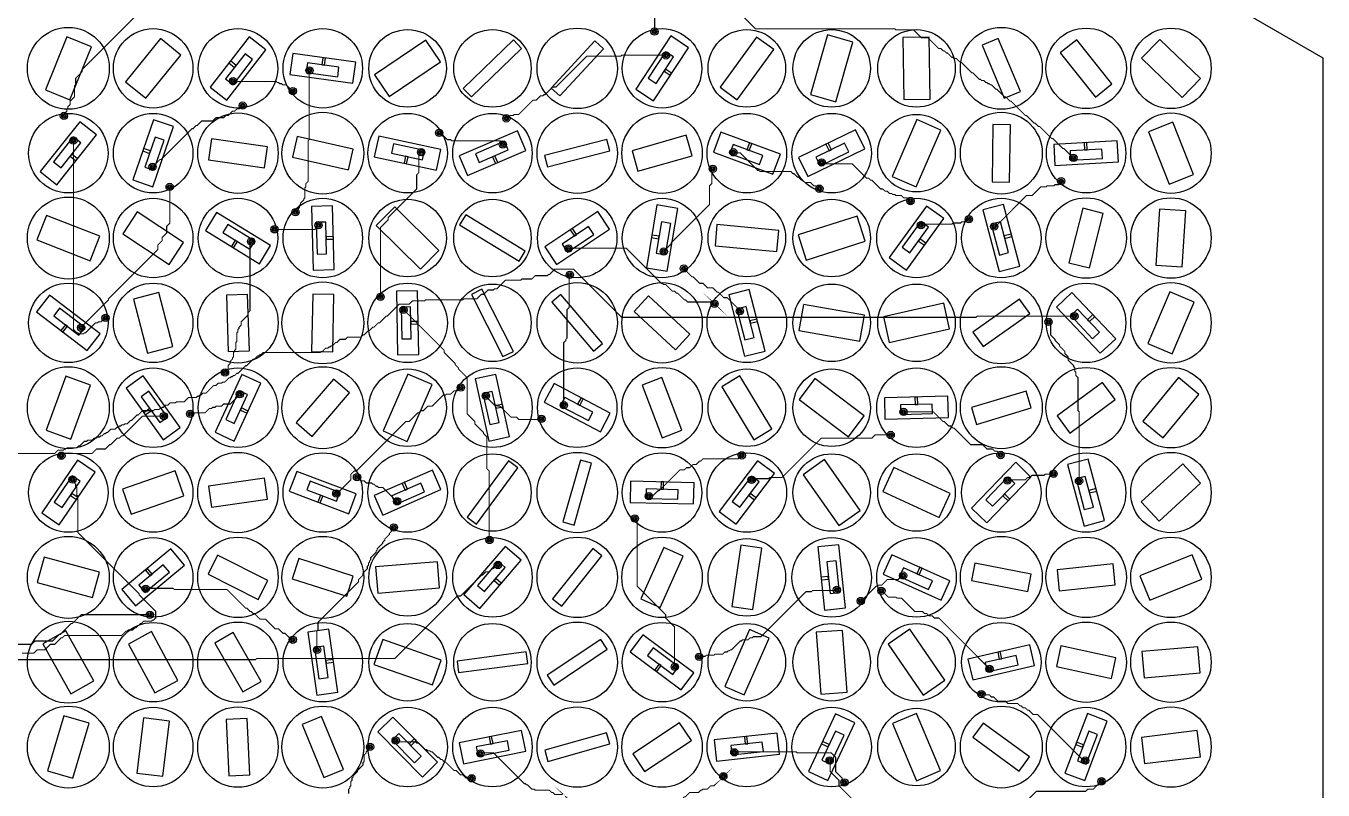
# Model space of a CAD drawing. Header units: millimetres. Extents: x -183 to 183, y -212 to 212.
# Drawn here: x 5.8 to 183.2, y 5.7 to 110.2 of the extents above; entities that cross this region are included whole.
import ezdxf

# ---------------------------------------------------------------- set-up
doc = ezdxf.new("R2010")
doc.units = ezdxf.units.MM
for name, color, linetype in [('ANTIPAD', 8, 'Continuous'), ('BOT_PAD', 40, 'Continuous'), ('BOT_TRACE', 30, 'Continuous'), ('DIODE_SHEET', 6, 'Continuous'), ('OUTLINE', 7, 'Continuous'), ('TOP_DISC', 1, 'Continuous'), ('TOP_ISLAND', 3, 'Continuous'), ('TOP_SLOT', 2, 'Continuous'), ('VIA_DRILL', 5, 'Continuous'), ('VIA_PAD', 4, 'Continuous')]:
    doc.layers.add(name, color=color, linetype=linetype)

msp = doc.modelspace()

# ---------------------------------------------------------------- linework, layer by layer
at = {"layer": 'ANTIPAD'}
for centre in [(91.774, 109.43), (93.34, 106.177), (34.13, 102.668), (44.564, 104.118), (42.309, 101.299), (35.449, 99.308), (11, 97.898), (71.51, 97.565), (62.318, 95.576), (12.287, 94.526), (71.028, 93.987), (59.852, 92.94), (102.547, 92.922), (149.053, 92.169), (23.124, 90.944), (99.734, 90.659), (114.63, 91.546), (147.383, 88.969), (25.456, 88.189), (114.319, 87.949), (42.676, 84.733), (126.782, 86.268), (45.823, 82.965), (128.212, 82.953), (134.764, 83.785), (39.793, 82.395), (138.234, 82.786), (36.594, 80.72), (80.01, 79.774), (93.033, 79.357), (80.182, 76.168), (95.79, 77.027), (54.299, 73.158), (57.435, 71.369), (99.98, 72.211), (103.443, 71.192), (149.191, 70.528), (13.336, 68.939), (16.689, 70.277), (145.668, 69.739), (33.025, 62.817), (35.064, 59.838), (65.278, 60.771), (68.702, 59.626), (79.378, 58.36), (24.668, 56.862), (28.265, 57.165), (76.297, 56.477), (125.835, 57.423), (124.068, 54.275), (10.643, 51.444), (103.704, 51.486), (139.103, 51.533), (12.164, 48.17), (51.083, 48.503), (105.054, 48.138), (140.053, 48.05), (146.353, 48.965), (149.827, 47.982), (48.252, 46.263), (91.007, 45.914), (56.581, 45.202), (89.081, 42.861), (56.126, 41.621), (69.203, 39.918), (70.355, 36.497), (125.759, 35.047), (22.17, 33.254), (116.713, 33.085), (119.99, 31.57), (122.801, 32.978), (22.73, 29.688), (42.292, 26.279), (45.623, 24.887), (94.545, 22.563), (97.879, 23.946), (137.584, 22.284), (136.477, 18.848), (56.371, 12.491), (52.866, 11.623), (67.959, 10.73), (102.687, 10.881), (115.724, 9.763), (150.665, 9.748), (66.756, 7.327), (101.182, 7.6), (117.744, 6.772), (152.909, 6.92)]:
    msp.add_circle(centre, 0.5, dxfattribs=at)
at = {"layer": 'BOT_PAD'}
for centre in [(91.774, 109.43), (93.34, 106.177), (34.13, 102.668), (44.564, 104.118), (42.309, 101.299), (35.449, 99.308), (11, 97.898), (71.51, 97.565), (62.318, 95.576), (12.287, 94.526), (71.028, 93.987), (59.852, 92.94), (102.547, 92.922), (149.053, 92.169), (23.124, 90.944), (99.734, 90.659), (114.63, 91.546), (147.383, 88.969), (25.456, 88.189), (114.319, 87.949), (126.782, 86.268), (42.676, 84.733), (134.764, 83.785), (39.793, 82.395), (45.823, 82.965), (128.212, 82.953), (138.234, 82.786), (36.594, 80.72), (80.01, 79.774), (93.033, 79.357), (80.182, 76.168), (95.79, 77.027), (54.299, 73.158), (57.435, 71.369), (99.98, 72.211), (103.443, 71.192), (13.336, 68.939), (16.689, 70.277), (145.668, 69.739), (149.191, 70.528), (33.025, 62.817), (65.278, 60.771), (35.064, 59.838), (68.702, 59.626), (79.378, 58.36), (24.668, 56.862), (28.265, 57.165), (76.297, 56.477), (125.835, 57.423), (124.068, 54.275), (10.643, 51.444), (103.704, 51.486), (139.103, 51.533), (12.164, 48.17), (51.083, 48.503), (105.054, 48.138), (140.053, 48.05), (146.353, 48.965), (149.827, 47.982), (48.252, 46.263), (91.007, 45.914), (56.581, 45.202), (89.081, 42.861), (56.126, 41.621), (69.203, 39.918), (70.355, 36.497), (125.759, 35.047), (22.17, 33.254), (116.713, 33.085), (122.801, 32.978), (119.99, 31.57), (22.73, 29.688), (42.292, 26.279), (45.623, 24.887), (97.879, 23.946), (94.545, 22.563), (137.584, 22.284), (136.477, 18.848), (56.371, 12.491), (52.866, 11.623), (67.959, 10.73), (102.687, 10.881), (115.724, 9.763), (150.665, 9.748), (66.756, 7.327), (101.182, 7.6), (152.909, 6.92), (117.744, 6.772)]:
    msp.add_circle(centre, 0.3, dxfattribs=at)
at = {"layer": 'BOT_TRACE', "const_width": 0.15}
for points in [[(91.774, 109.43), (91.795, 109.503), (91.795, 118.953), (91.645, 119.103), (91.645, 121.353), (90.895, 122.103), (90.895, 123.003), (91.645, 123.753), (91.645, 126.153), (91.583, 126.197)], [(98.245, 117.153), (105.595, 109.803), (124.645, 109.803), (124.795, 109.653), (127.195, 109.653), (128.245, 108.603), (129.145, 108.603), (130.645, 107.103), (130.945, 107.103), (131.245, 106.803), (131.395, 106.803), (131.695, 106.503), (131.845, 106.503), (132.445, 105.903), (132.595, 105.903), (132.745, 105.753), (133.045, 105.753), (133.495, 105.303), (133.645, 105.303), (135.145, 103.803), (135.295, 103.803), (136.195, 102.903), (136.345, 102.903), (136.495, 102.753), (136.795, 102.753), (137.095, 102.453), (137.245, 102.453), (137.395, 102.303), (137.545, 102.303), (137.695, 102.153), (137.845, 102.153), (138.445, 101.553), (138.595, 101.553), (139.645, 100.503), (139.795, 100.503), (140.395, 99.903), (140.545, 99.903), (142.495, 97.953), (142.645, 97.953), (143.695, 96.903), (143.845, 96.903), (144.295, 96.453), (144.445, 96.453), (146.095, 94.803), (146.245, 94.803), (147.595, 93.453), (147.745, 93.453), (149.095, 92.103), (149.053, 92.169)], [(11, 97.898), (10.945, 97.953), (11.245, 98.253), (11.245, 98.403), (11.395, 98.553), (11.395, 98.853), (11.545, 99.003), (11.545, 99.153), (11.845, 99.453), (11.845, 99.903), (12.445, 100.503), (12.445, 102.003), (12.595, 102.153), (12.595, 103.053), (13.495, 103.953), (13.495, 104.253), (25.045, 115.803), (25.05, 115.838)], [(71.51, 97.565), (71.545, 97.503), (71.995, 97.953), (72.445, 97.953), (72.595, 98.103), (73.195, 98.103), (75.145, 100.053), (75.595, 100.053), (76.195, 100.653), (76.495, 100.653), (76.645, 100.803), (76.795, 100.803), (77.845, 101.853), (78.295, 101.853), (82.495, 106.053), (87.145, 106.053), (87.295, 106.203), (93.295, 106.203), (93.34, 106.177)], [(42.676, 84.733), (42.745, 84.753), (43.045, 85.053), (43.045, 85.203), (43.195, 85.353), (43.195, 85.653), (43.345, 85.803), (43.345, 85.953), (43.795, 86.403), (43.795, 86.553), (43.945, 86.703), (43.945, 88.053), (44.095, 88.203), (44.095, 88.653), (44.395, 88.953), (44.395, 94.503), (44.545, 94.653), (44.545, 104.103), (44.564, 104.118)], [(42.309, 101.299), (42.295, 101.253), (41.395, 102.153), (40.945, 102.153), (40.795, 102.303), (40.495, 102.303), (40.345, 102.453), (40.195, 102.453), (40.045, 102.603), (34.195, 102.603), (34.13, 102.668)], [(35.449, 99.308), (35.395, 99.303), (34.945, 98.853), (34.645, 98.853), (34.345, 98.553), (34.045, 98.553), (33.445, 97.953), (33.145, 97.953), (32.845, 97.653), (31.795, 97.653), (31.345, 97.203), (29.845, 97.203), (29.245, 96.603), (29.095, 96.603), (28.645, 96.153), (28.495, 96.153), (24.295, 91.953), (24.145, 91.953), (23.095, 90.903), (23.124, 90.944)], [(16.689, 70.277), (16.645, 70.203), (16.345, 69.903), (16.195, 69.903), (16.045, 69.753), (15.745, 69.753), (15.595, 69.603), (15.295, 69.603), (13.945, 68.253), (13.795, 68.253), (13.645, 68.103), (13.045, 68.103), (12.895, 68.253), (12.745, 68.253), (12.295, 68.703), (12.295, 94.503), (12.287, 94.526)], [(62.318, 95.576), (62.245, 95.553), (62.545, 95.253), (62.695, 95.253), (62.845, 95.103), (62.995, 95.103), (63.445, 94.653), (63.895, 94.653), (64.045, 94.503), (70.645, 94.503), (71.095, 94.053), (71.028, 93.987)], [(54.299, 73.158), (54.295, 73.203), (54.295, 82.653), (55.345, 83.703), (55.345, 84.003), (59.245, 87.903), (59.245, 89.853), (59.545, 90.153), (59.545, 92.703), (59.845, 93.003), (59.852, 92.94)], [(114.319, 87.949), (114.295, 87.903), (113.845, 88.353), (113.545, 88.353), (113.095, 88.803), (112.345, 88.803), (112.045, 89.103), (111.895, 89.103), (111.445, 89.553), (111.295, 89.553), (110.845, 90.003), (110.695, 90.003), (110.395, 90.303), (106.195, 90.303), (106.045, 90.453), (105.895, 90.453), (103.495, 92.853), (102.595, 92.853), (102.547, 92.922)], [(99.734, 90.659), (99.745, 90.603), (99.595, 90.453), (99.595, 88.653), (99.295, 88.353), (99.295, 85.803), (94.045, 80.553), (94.045, 80.403), (92.995, 79.353), (93.033, 79.357)], [(126.782, 86.268), (126.745, 86.253), (126.295, 86.703), (125.845, 86.703), (125.545, 87.003), (124.795, 87.003), (124.645, 87.153), (124.345, 87.153), (124.195, 87.303), (123.895, 87.303), (123.595, 87.603), (123.295, 87.603), (122.995, 87.903), (122.695, 87.903), (121.495, 89.103), (121.345, 89.103), (121.045, 89.403), (120.745, 89.403), (118.795, 91.353), (114.745, 91.353), (114.595, 91.503), (114.63, 91.546)], [(147.383, 88.969), (147.445, 88.953), (146.995, 88.503), (146.545, 88.503), (146.395, 88.353), (145.495, 88.353), (145.345, 88.203), (144.595, 88.203), (143.395, 87.003), (142.645, 87.003), (138.595, 82.953), (138.445, 82.953), (138.295, 82.803), (138.234, 82.786)], [(25.456, 88.189), (25.495, 88.203), (25.495, 83.253), (25.045, 82.803), (25.045, 81.903), (24.445, 81.303), (24.445, 80.853), (23.845, 80.253), (23.845, 79.653), (17.095, 72.903), (17.095, 72.753), (13.345, 69.003), (13.336, 68.939)], [(134.764, 83.785), (134.695, 83.853), (134.395, 83.553), (134.245, 83.553), (134.095, 83.403), (133.795, 83.403), (133.645, 83.253), (132.595, 83.253), (132.445, 83.103), (128.395, 83.103), (128.245, 82.953), (128.212, 82.953)], [(39.793, 82.395), (39.745, 82.353), (45.295, 82.353), (45.895, 82.953), (45.823, 82.965)], [(33.025, 62.817), (32.995, 62.853), (33.445, 63.303), (33.445, 63.753), (33.745, 64.053), (33.745, 64.353), (34.045, 64.653), (34.045, 64.803), (34.195, 64.953), (34.195, 65.553), (34.345, 65.703), (34.345, 65.853), (34.495, 66.003), (34.495, 66.903), (34.645, 67.053), (34.645, 68.253), (34.795, 68.403), (34.795, 68.703), (34.945, 68.853), (34.945, 69.003), (35.245, 69.303), (35.245, 69.753), (36.145, 70.653), (36.145, 70.953), (36.445, 71.253), (36.445, 80.553), (36.595, 80.703), (36.594, 80.72)], [(99.98, 72.211), (100.045, 72.153), (99.745, 72.453), (96.295, 72.453), (95.995, 72.753), (95.845, 72.753), (94.945, 73.653), (94.795, 73.653), (94.495, 73.953), (94.195, 73.953), (93.295, 74.853), (92.995, 74.853), (92.845, 75.003), (92.695, 75.003), (87.895, 79.803), (79.945, 79.803), (80.01, 79.774)], [(149.191, 70.528), (149.245, 70.503), (135.895, 70.503), (135.745, 70.353), (87.295, 70.353), (80.695, 76.953), (78.145, 76.953), (77.395, 76.203), (77.245, 76.203), (77.095, 76.053), (75.445, 76.053), (74.995, 75.603), (73.645, 75.603), (73.495, 75.453), (71.395, 75.453), (70.195, 74.253), (69.895, 74.253), (69.745, 74.103), (68.995, 74.103), (68.395, 73.503), (68.095, 73.503), (67.495, 72.903), (65.695, 72.903), (65.545, 72.753), (60.445, 72.753), (60.295, 72.603), (58.645, 72.603), (58.195, 72.153), (56.845, 72.153), (55.195, 70.503), (55.045, 70.503), (54.145, 69.603), (53.995, 69.603), (53.395, 69.003), (53.245, 69.003), (52.795, 68.553), (52.645, 68.553), (52.045, 67.953), (51.895, 67.953), (51.595, 67.653), (49.795, 67.653), (49.495, 67.353), (48.745, 67.353), (48.295, 66.903), (48.145, 66.903), (47.695, 66.453), (47.545, 66.453), (47.395, 66.303), (47.245, 66.303), (47.095, 66.153), (46.795, 66.153), (46.345, 65.703), (46.195, 65.703), (46.045, 65.553), (38.245, 65.553), (37.945, 65.253), (37.795, 65.253), (37.645, 65.103), (37.495, 65.103), (37.045, 64.653), (36.895, 64.653), (35.995, 63.753), (35.845, 63.753), (34.795, 62.703), (34.645, 62.703), (34.345, 62.403), (34.195, 62.403), (34.045, 62.253), (33.895, 62.253), (33.745, 62.103), (33.595, 62.103), (32.995, 61.503), (32.695, 61.503), (32.545, 61.353), (32.095, 61.353), (31.795, 61.053), (31.495, 61.053), (30.445, 60.003), (29.995, 60.003), (29.695, 59.703), (29.545, 59.703), (29.395, 59.553), (29.245, 59.553), (29.095, 59.403), (28.045, 59.403), (27.445, 58.803), (26.395, 58.803), (26.245, 58.653), (25.495, 58.653), (25.195, 58.353), (24.895, 58.353), (24.595, 58.053), (24.445, 58.053), (24.295, 57.903), (24.145, 57.903), (23.995, 57.753), (23.395, 57.753), (23.245, 57.603), (21.745, 57.603), (21.145, 57.003), (20.995, 57.003), (20.245, 56.253), (20.095, 56.253), (19.645, 55.803), (19.345, 55.803), (19.195, 55.653), (18.895, 55.653), (18.745, 55.503), (18.595, 55.503), (18.445, 55.353), (18.295, 55.353), (17.995, 55.053), (17.395, 55.053), (16.945, 54.603), (16.795, 54.603), (16.645, 54.453), (16.495, 54.453), (16.195, 54.153), (16.045, 54.153), (15.895, 54.003), (15.595, 54.003), (15.445, 53.853), (15.145, 53.853), (14.845, 53.553), (14.245, 53.553), (14.095, 53.403), (13.795, 53.403), (13.195, 52.803), (13.045, 52.803), (12.745, 52.503), (11.395, 52.503), (11.245, 52.353), (11.095, 52.353), (10.945, 52.203), (10.195, 52.203), (9.745, 51.753), (1.945, 51.753)], [(80.182, 76.168), (80.245, 76.203), (80.095, 76.053), (80.095, 71.703), (79.795, 71.403), (79.795, 67.503), (79.645, 67.353), (79.645, 67.203), (79.345, 66.903), (79.345, 58.353), (79.378, 58.36)], [(95.79, 77.027), (95.845, 76.953), (96.895, 75.903), (97.045, 75.903), (97.945, 75.003), (98.395, 75.003), (98.995, 74.403), (99.745, 74.403), (100.345, 73.803), (100.495, 73.803), (101.245, 73.053), (101.695, 73.053), (103.495, 71.253), (103.443, 71.192)], [(69.203, 39.918), (69.145, 39.903), (69.145, 49.353), (68.845, 49.653), (68.845, 54.003), (68.395, 54.453), (68.395, 54.603), (67.195, 55.803), (67.195, 56.103), (66.145, 57.153), (66.145, 62.103), (64.945, 63.303), (64.945, 63.453), (64.495, 63.903), (64.495, 64.053), (62.995, 65.553), (62.995, 65.853), (57.445, 71.403), (57.435, 71.369)], [(145.668, 69.739), (145.645, 69.753), (145.945, 69.453), (145.945, 67.953), (146.545, 67.353), (146.545, 67.203), (147.145, 66.603), (147.145, 66.453), (147.895, 65.703), (147.895, 65.403), (148.345, 64.953), (148.345, 64.503), (149.095, 63.753), (149.095, 63.603), (149.245, 63.453), (149.245, 63.003), (149.395, 62.853), (149.395, 62.403), (149.695, 62.103), (149.695, 57.603), (149.845, 57.453), (149.845, 48.003), (149.827, 47.982)], [(65.278, 60.771), (65.245, 60.753), (64.795, 60.303), (64.345, 60.303), (63.895, 59.853), (63.295, 59.853), (63.145, 59.703), (62.845, 59.703), (61.345, 58.203), (60.745, 58.203), (60.145, 57.603), (59.845, 57.603), (59.545, 57.303), (59.395, 57.303), (58.195, 56.103), (57.745, 56.103), (50.995, 49.353), (50.695, 49.353), (50.245, 48.903), (50.245, 48.153), (48.295, 46.203), (48.252, 46.263)], [(28.265, 57.165), (28.195, 57.153), (28.345, 57.303), (30.295, 57.303), (30.895, 57.903), (31.195, 57.903), (31.345, 58.053), (31.645, 58.053), (31.795, 58.203), (32.545, 58.203), (32.845, 58.503), (33.745, 58.503), (35.095, 59.853), (35.064, 59.838)], [(76.297, 56.477), (76.345, 56.403), (73.195, 56.403), (72.895, 56.703), (72.145, 56.703), (70.645, 58.203), (70.345, 58.203), (70.195, 58.353), (69.895, 58.353), (68.695, 59.553), (68.702, 59.626)], [(10.643, 51.444), (10.645, 51.453), (10.945, 51.753), (14.845, 51.753), (15.445, 52.353), (16.645, 52.353), (17.245, 52.953), (17.395, 52.953), (18.295, 53.853), (18.595, 53.853), (18.895, 54.153), (19.045, 54.153), (21.745, 56.853), (24.595, 56.853), (24.668, 56.862)], [(139.103, 51.533), (139.045, 51.603), (138.595, 52.053), (138.295, 52.053), (137.995, 52.353), (137.245, 52.353), (136.645, 52.953), (134.995, 52.953), (132.745, 55.203), (132.595, 55.203), (132.295, 55.503), (131.995, 55.503), (131.395, 56.103), (131.245, 56.103), (129.895, 57.453), (125.845, 57.453), (125.835, 57.423)], [(124.068, 54.275), (124.045, 54.303), (121.945, 54.303), (121.495, 53.853), (114.595, 53.853), (109.195, 48.453), (107.545, 48.453), (107.395, 48.303), (105.145, 48.303), (104.995, 48.153), (105.054, 48.138)], [(103.704, 51.486), (103.645, 51.453), (103.195, 51.003), (98.395, 51.003), (98.095, 50.703), (97.945, 50.703), (97.495, 50.253), (97.045, 50.253), (96.595, 49.803), (96.145, 49.803), (95.845, 49.503), (95.245, 49.503), (92.395, 46.653), (92.245, 46.653), (91.645, 46.053), (91.195, 46.053), (91.045, 45.903), (91.007, 45.914)], [(12.164, 48.17), (12.145, 48.153), (12.445, 47.853), (12.445, 47.703), (12.595, 47.553), (12.595, 47.253), (12.745, 47.103), (12.745, 46.053), (12.895, 45.903), (12.895, 40.953), (21.295, 32.553), (21.295, 32.403), (23.545, 30.153), (23.545, 29.253), (23.245, 28.953), (23.095, 28.953), (22.945, 28.803), (21.895, 28.803), (21.595, 28.503), (21.445, 28.503), (20.845, 27.903), (20.695, 27.903), (20.395, 27.603), (19.795, 27.603), (19.645, 27.453), (19.495, 27.453), (18.895, 26.853), (11.095, 26.853), (10.795, 26.553), (10.645, 26.553), (9.745, 25.653), (9.145, 25.653), (8.395, 24.903), (7.345, 24.903), (6.895, 24.453), (5.245, 24.453)], [(51.083, 48.503), (51.145, 48.453), (51.595, 48.003), (52.045, 48.003), (52.345, 47.703), (53.095, 47.703), (53.245, 47.553), (53.395, 47.553), (53.695, 47.253), (53.845, 47.253), (53.995, 47.103), (54.595, 47.103), (56.545, 45.153), (56.581, 45.202)], [(146.353, 48.965), (146.395, 48.903), (145.195, 48.903), (145.045, 48.753), (143.395, 48.753), (143.245, 48.603), (143.095, 48.603), (142.945, 48.453), (142.795, 48.453), (142.495, 48.153), (140.245, 48.153), (140.095, 48.003), (140.053, 48.05)], [(89.081, 42.861), (89.095, 42.903), (89.395, 42.603), (89.395, 33.603), (93.295, 29.703), (93.295, 29.253), (94.495, 28.053), (94.495, 22.503), (94.545, 22.563)], [(56.126, 41.621), (56.095, 41.553), (55.795, 41.253), (55.795, 41.103), (55.495, 40.803), (55.495, 40.653), (54.895, 40.053), (54.895, 39.903), (54.595, 39.603), (54.595, 39.453), (53.845, 38.703), (53.845, 38.553), (53.695, 38.403), (53.695, 38.253), (52.945, 37.503), (52.945, 37.203), (52.795, 37.053), (52.795, 36.903), (52.645, 36.753), (52.645, 36.453), (52.495, 36.303), (52.495, 36.003), (51.895, 35.403), (51.895, 35.103), (51.295, 34.503), (51.295, 34.203), (45.745, 28.653), (45.745, 27.603), (45.595, 27.453), (45.595, 24.903), (45.623, 24.887)], [(70.355, 36.497), (70.345, 36.453), (70.045, 36.153), (69.895, 36.153), (69.745, 36.003), (69.595, 36.003), (69.145, 35.553), (68.695, 35.553), (68.245, 35.103), (68.095, 35.103), (65.245, 32.253), (64.795, 32.253), (56.245, 23.703), (37.345, 23.703), (37.195, 23.553), (4.345, 23.553)], [(119.99, 31.57), (119.995, 31.503), (122.095, 33.603), (122.245, 33.603), (122.395, 33.753), (122.845, 33.753), (123.595, 34.503), (125.095, 34.503), (125.695, 35.103), (125.759, 35.047)], [(42.292, 26.279), (42.295, 26.253), (41.995, 26.553), (41.845, 26.553), (41.245, 27.153), (40.945, 27.153), (40.345, 27.753), (39.895, 27.753), (38.545, 29.103), (37.795, 29.103), (37.045, 29.853), (36.895, 29.853), (36.595, 30.153), (36.445, 30.153), (35.995, 30.603), (35.845, 30.603), (33.295, 33.153), (26.095, 33.153), (25.945, 33.303), (22.195, 33.303), (22.17, 33.254)], [(97.879, 23.946), (97.945, 24.003), (98.695, 24.003), (98.845, 24.153), (99.895, 24.153), (100.045, 24.303), (101.095, 24.303), (101.395, 24.603), (101.695, 24.603), (101.845, 24.753), (101.995, 24.753), (102.145, 24.903), (102.295, 24.903), (103.495, 26.103), (103.645, 26.103), (103.795, 26.253), (104.545, 26.253), (104.845, 26.553), (105.145, 26.553), (105.295, 26.703), (106.345, 26.703), (112.495, 32.853), (113.245, 32.853), (113.395, 33.003), (116.545, 33.003), (116.695, 33.153), (116.713, 33.085)], [(122.801, 32.978), (122.845, 33.003), (123.745, 32.103), (124.795, 32.103), (124.945, 31.953), (125.545, 31.953), (127.345, 30.153), (128.395, 30.153), (128.695, 29.853), (128.995, 29.853), (129.295, 29.553), (129.745, 29.553), (130.045, 29.253), (130.645, 29.253), (137.545, 22.353), (137.584, 22.284)], [(22.73, 29.688), (22.795, 29.703), (13.345, 29.703), (12.145, 28.503), (11.995, 28.503), (10.495, 27.003), (10.345, 27.003), (9.445, 26.103), (7.045, 26.103), (6.595, 25.653), (-130.355, 25.653)], [(136.477, 18.848), (136.495, 18.903), (136.945, 18.903), (137.095, 18.753), (137.545, 18.753), (137.845, 18.453), (138.145, 18.453), (138.745, 17.853), (139.795, 17.853), (140.095, 17.553), (141.445, 17.553), (141.745, 17.253), (141.895, 17.253), (142.195, 16.953), (142.495, 16.953), (142.795, 16.653), (142.945, 16.653), (143.545, 16.053), (144.145, 16.053), (150.295, 9.903), (150.445, 9.903), (150.595, 9.753), (150.665, 9.748)], [(66.756, 7.327), (66.745, 7.353), (65.995, 7.353), (65.545, 7.803), (65.245, 7.803), (64.645, 8.403), (64.345, 8.403), (63.145, 9.603), (62.995, 9.603), (62.695, 9.903), (62.545, 9.903), (62.245, 10.203), (62.095, 10.203), (61.345, 10.953), (61.195, 10.953), (61.045, 11.103), (60.745, 11.103), (60.595, 11.253), (60.445, 11.253), (59.545, 12.153), (59.245, 12.153), (59.095, 12.303), (56.545, 12.303), (56.395, 12.453), (56.371, 12.491)], [(52.866, 11.623), (52.795, 11.553), (52.495, 11.253), (52.495, 11.103), (52.345, 10.953), (52.345, 10.803), (52.045, 10.503), (52.045, 9.603), (51.895, 9.453), (51.895, 9.153), (51.145, 8.403), (51.145, 8.253), (50.545, 7.653), (50.545, 7.503), (50.395, 7.353), (50.395, 7.053), (50.245, 6.903), (50.245, 6.303), (50.095, 6.153), (50.095, 6.003), (49.945, 5.853), (49.945, 5.253)], [(79.57, 4.868), (79.645, 4.803), (79.345, 5.103), (78.145, 5.103), (77.845, 5.403), (77.695, 5.403), (77.395, 5.703), (75.445, 5.703), (75.295, 5.853), (74.995, 5.853), (74.395, 6.453), (74.245, 6.453), (74.095, 6.603), (73.945, 6.603), (69.745, 10.803), (67.945, 10.803), (67.959, 10.73)], [(117.744, 6.772), (117.745, 6.753), (117.445, 7.053), (117.445, 7.353), (116.545, 8.253), (116.545, 10.203), (115.945, 10.803), (111.295, 10.803), (111.145, 10.953), (102.745, 10.953), (102.687, 10.881)], [(122.514, 0.698), (122.545, 0.753), (116.995, 6.303), (116.995, 7.053), (115.795, 8.253), (115.795, 9.753), (115.724, 9.763)], [(101.182, 7.6), (101.245, 7.653), (99.895, 6.303), (99.445, 6.303), (98.995, 5.853), (98.395, 5.853), (98.245, 5.703), (98.095, 5.703), (97.795, 5.403), (96.595, 5.403), (95.995, 4.803), (95.845, 4.803), (95.545, 4.503), (95.395, 4.503), (95.095, 4.203), (94.945, 4.203), (94.045, 3.303), (93.895, 3.303), (91.945, 1.353), (91.495, 1.353), (91.345, 1.203), (91.338, 1.145)], [(152.909, 6.92), (152.845, 6.903), (151.795, 5.853), (151.045, 5.853), (150.745, 5.553), (143.995, 5.553), (138.745, 0.303), (138.595, 0.303), (137.545, -0.747), (137.494, -0.734)]]:
    msp.add_lwpolyline(points, dxfattribs=at)
at = {"layer": 'DIODE_SHEET'}
for points in [[(34.337, 104.537), (34.551, 104.814), (33.76, 105.426), (33.546, 105.149)], [(46.288, 104.87), (46.635, 104.822), (46.771, 105.813), (46.424, 105.86)], [(93.272, 104.298), (93.079, 104.006), (93.913, 103.454), (94.106, 103.746)], [(104.392, 93.283), (104.721, 93.161), (105.068, 94.099), (104.74, 94.22)], [(115.646, 93.128), (115.961, 93.281), (115.524, 94.181), (115.21, 94.028)], [(150.6, 93.239), (150.949, 93.259), (150.892, 94.258), (150.543, 94.238)], [(12.062, 92.659), (11.845, 92.384), (12.63, 91.764), (12.847, 92.039)], [(22.718, 92.78), (22.831, 93.112), (21.885, 93.436), (21.772, 93.105)], [(58.075, 92.323), (57.733, 92.397), (57.521, 91.42), (57.863, 91.346)], [(69.938, 92.455), (69.616, 92.317), (70.009, 91.398), (70.331, 91.536)], [(80.805, 81.478), (81.097, 81.672), (80.544, 82.505), (80.253, 82.312)], [(92.327, 81.101), (92.385, 81.446), (91.398, 81.609), (91.341, 81.264)], [(139.591, 81.484), (139.68, 81.146), (140.647, 81.4), (140.557, 81.739)], [(34.714, 80.725), (34.415, 80.908), (33.892, 80.056), (34.191, 79.873)], [(46.845, 81.387), (46.854, 81.037), (47.854, 81.063), (47.845, 81.413)], [(128.067, 81.078), (127.862, 80.795), (128.673, 80.209), (128.878, 80.493)], [(11.466, 69.136), (11.188, 69.349), (10.58, 68.555), (10.858, 68.342)], [(58.446, 69.784), (58.453, 69.434), (59.453, 69.454), (59.446, 69.804)], [(104.792, 69.882), (104.879, 69.543), (105.848, 69.792), (105.761, 70.131)], [(151.006, 70.037), (151.247, 69.782), (151.973, 70.47), (151.732, 70.724)], [(81.255, 58.48), (81.564, 58.317), (82.03, 59.202), (81.72, 59.365)], [(127.413, 58.445), (127.763, 58.454), (127.736, 59.454), (127.387, 59.445)], [(22.936, 57.596), (22.732, 57.88), (21.92, 57.297), (22.124, 57.013)], [(35.282, 57.97), (35.135, 57.653), (36.043, 57.234), (36.19, 57.551)], [(70.002, 58.267), (70.077, 57.925), (71.054, 58.139), (70.979, 58.481)], [(12.07, 46.291), (11.873, 46.002), (12.7, 45.439), (12.897, 45.728)], [(57.66, 46.742), (57.98, 46.882), (57.58, 47.799), (57.259, 47.659)], [(92.636, 46.854), (92.986, 46.846), (93.011, 47.845), (92.661, 47.854)], [(104.864, 46.267), (104.653, 45.988), (105.449, 45.384), (105.661, 45.663)], [(139.646, 46.214), (139.403, 45.962), (140.123, 45.268), (140.366, 45.52)], [(151.189, 46.686), (151.28, 46.348), (152.246, 46.607), (152.155, 46.945)], [(46.404, 45.917), (46.077, 46.042), (45.721, 45.107), (46.048, 44.982)], [(22.778, 35.034), (23.047, 35.258), (22.407, 36.027), (22.138, 35.803)], [(127.625, 35.282), (127.944, 35.139), (128.354, 36.051), (128.035, 36.194)], [(70.056, 34.64), (69.828, 34.374), (70.588, 33.724), (70.815, 33.99)], [(115.571, 34.579), (115.534, 34.927), (114.54, 34.822), (114.576, 34.474)], [(46.821, 23.437), (46.87, 23.091), (47.86, 23.232), (47.811, 23.579)], [(138.929, 23.599), (139.27, 23.678), (139.045, 24.652), (138.704, 24.574)], [(92.672, 22.734), (92.391, 22.943), (91.794, 22.141), (92.075, 21.932)], [(58.196, 12.041), (58.443, 11.793), (59.153, 12.496), (58.907, 12.745)], [(69.34, 12.007), (69.683, 12.076), (69.486, 13.056), (69.143, 12.987)], [(104.178, 12.029), (104.525, 12.066), (104.418, 13.06), (104.07, 13.023)], [(115.518, 11.633), (115.667, 11.95), (114.762, 12.374), (114.613, 12.058)], [(150.317, 11.596), (150.441, 11.923), (149.506, 12.277), (149.382, 11.95)]]:
    msp.add_lwpolyline(points, close=True, dxfattribs=at)
at = {"layer": 'OUTLINE'}
msp.add_lwpolyline([(0, 211.547), (-183.205, 105.774), (-183.205, -105.774), (0, -211.547), (183.205, -105.774), (183.205, 105.774)], close=True, dxfattribs=at)
at = {"layer": 'TOP_DISC'}
for centre, radius in [((11.6, 104.4), 5.6), ((139.2, 104.4), 5.6), ((23.2, 104.4), 5.435), ((34.8, 104.4), 5.435), ((46.4, 104.4), 5.435), ((58, 104.4), 5.3), ((69.6, 104.4), 5.3), ((81.2, 104.4), 5.5), ((92.8, 104.4), 5.435), ((104.4, 104.4), 5.3), ((116, 104.4), 5.3), ((127.6, 104.4), 5.3), ((150.8, 104.4), 5.5), ((162.4, 104.4), 5.5), ((11.6, 92.8), 5.435), ((23.2, 92.8), 5.435), ((34.8, 92.8), 5.5), ((46.4, 92.8), 5.6), ((58, 92.8), 5.435), ((69.6, 92.8), 5.435), ((81.2, 92.8), 5.5), ((92.8, 92.8), 5.5), ((104.4, 92.8), 5.435), ((116, 92.8), 5.435), ((127.6, 92.8), 5.3), ((139.2, 92.8), 5.6), ((150.8, 92.8), 5.435), ((162.4, 92.8), 5.5), ((11.6, 81.2), 5.6), ((23.2, 81.2), 5.435), ((34.8, 81.2), 5.435), ((46.4, 81.2), 5.435), ((58, 81.2), 5.3), ((69.6, 81.2), 5.3), ((81.2, 81.2), 5.435), ((92.8, 81.2), 5.435), ((104.4, 81.2), 5.3), ((116, 81.2), 5.3), ((127.6, 81.2), 5.435), ((139.2, 81.2), 5.435), ((150.8, 81.2), 5.5), ((162.4, 81.2), 5.5), ((11.6, 69.6), 5.435), ((23.2, 69.6), 5.435), ((34.8, 69.6), 5.5), ((46.4, 69.6), 5.6), ((58, 69.6), 5.435), ((69.6, 69.6), 5.3), ((81.2, 69.6), 5.5), ((92.8, 69.6), 5.5), ((104.4, 69.6), 5.435), ((116, 69.6), 5.3), ((127.6, 69.6), 5.3), ((139.2, 69.6), 5.6), ((150.8, 69.6), 5.435), ((162.4, 69.6), 5.5), ((11.6, 58), 5.6), ((23.2, 58), 5.435), ((34.8, 58), 5.435), ((46.4, 58), 5.6), ((58, 58), 5.3), ((69.6, 58), 5.435), ((81.2, 58), 5.435), ((92.8, 58), 5.5), ((104.4, 58), 5.3), ((116, 58), 5.3), ((127.6, 58), 5.435), ((139.2, 58), 5.6), ((150.8, 58), 5.5), ((162.4, 58), 5.5), ((11.6, 46.4), 5.435), ((23.2, 46.4), 5.435), ((34.8, 46.4), 5.5), ((46.4, 46.4), 5.435), ((58, 46.4), 5.435), ((69.6, 46.4), 5.3), ((81.2, 46.4), 5.5), ((92.8, 46.4), 5.435), ((104.4, 46.4), 5.435), ((116, 46.4), 5.3), ((127.6, 46.4), 5.3), ((139.2, 46.4), 5.435), ((150.8, 46.4), 5.435), ((162.4, 46.4), 5.5), ((11.6, 34.8), 5.6), ((23.2, 34.8), 5.435), ((34.8, 34.8), 5.5), ((46.4, 34.8), 5.6), ((58, 34.8), 5.3), ((69.6, 34.8), 5.435), ((81.2, 34.8), 5.5), ((92.8, 34.8), 5.5), ((104.4, 34.8), 5.3), ((116, 34.8), 5.435), ((127.6, 34.8), 5.435), ((139.2, 34.8), 5.6), ((150.8, 34.8), 5.5), ((162.4, 34.8), 5.5), ((11.6, 23.2), 5.6), ((23.2, 23.2), 5.435), ((34.8, 23.2), 5.5), ((46.4, 23.2), 5.435), ((58, 23.2), 5.3), ((69.6, 23.2), 5.3), ((81.2, 23.2), 5.5), ((92.8, 23.2), 5.435), ((104.4, 23.2), 5.3), ((116, 23.2), 5.3), ((127.6, 23.2), 5.3), ((139.2, 23.2), 5.435), ((150.8, 23.2), 5.5), ((162.4, 23.2), 5.5), ((11.6, 11.6), 5.6), ((23.2, 11.6), 5.435), ((34.8, 11.6), 5.5), ((46.4, 11.6), 5.6), ((58, 11.6), 5.435), ((69.6, 11.6), 5.435), ((81.2, 11.6), 5.5), ((92.8, 11.6), 5.5), ((104.4, 11.6), 5.435), ((116, 11.6), 5.435), ((127.6, 11.6), 5.3), ((139.2, 11.6), 5.6), ((150.8, 11.6), 5.435), ((162.4, 11.6), 5.5)]:
    msp.add_circle(centre, radius, dxfattribs=at)
at = {"layer": 'TOP_ISLAND'}
for points in [[(93.29, 106.682), (90.892, 103.055), (91.976, 102.338), (94.374, 105.965)], [(34.142, 102.161), (36.803, 105.599), (35.775, 106.395), (33.114, 102.956)], [(44.13, 103.855), (48.438, 103.261), (48.615, 104.549), (44.308, 105.142)], [(12.28, 95.033), (9.586, 91.62), (10.606, 90.815), (13.3, 94.228)], [(23.299, 90.468), (24.709, 94.581), (23.48, 95.002), (22.069, 90.89)], [(60.305, 93.169), (56.056, 94.092), (55.78, 92.822), (60.029, 91.898)], [(71.264, 94.437), (67.267, 92.726), (67.778, 91.531), (71.776, 93.241)], [(114.415, 91.086), (118.327, 92.984), (117.759, 94.154), (113.848, 92.256)], [(102.066, 92.759), (106.143, 91.247), (106.595, 92.466), (102.518, 93.978)], [(148.678, 91.827), (153.019, 92.075), (152.945, 93.373), (148.604, 93.125)], [(45.493, 83.351), (45.608, 79.004), (46.907, 79.039), (46.793, 83.385)], [(93.284, 78.917), (93.993, 83.206), (92.71, 83.418), (92.002, 79.128)], [(128.183, 83.46), (125.638, 79.935), (126.692, 79.174), (129.237, 82.699)], [(137.824, 83.085), (138.932, 78.881), (140.189, 79.213), (139.081, 83.417)], [(37.097, 80.787), (33.392, 83.062), (32.712, 81.954), (36.417, 79.679)], [(79.858, 79.29), (83.481, 81.694), (82.763, 82.777), (79.14, 80.373)], [(13.843, 68.954), (10.39, 71.596), (9.6, 70.564), (13.053, 67.921)], [(57.107, 71.757), (57.193, 67.41), (58.493, 67.435), (58.407, 71.782)], [(103.035, 71.494), (104.118, 67.283), (105.377, 67.607), (104.294, 71.818)], [(148.688, 70.594), (151.678, 67.437), (152.622, 68.331), (149.631, 71.488)], [(34.939, 60.33), (33.117, 56.382), (34.298, 55.837), (36.119, 59.786)], [(25.157, 56.728), (22.624, 60.262), (21.568, 59.505), (24.101, 55.971)], [(68.305, 59.942), (69.234, 55.695), (70.504, 55.972), (69.575, 60.22)], [(78.88, 58.26), (82.728, 56.236), (83.334, 57.386), (79.485, 59.41)], [(125.449, 57.093), (129.796, 57.208), (129.761, 58.507), (125.415, 58.392)], [(12.121, 48.675), (9.674, 45.082), (10.748, 44.35), (13.196, 47.943)], [(48.734, 46.422), (44.67, 47.967), (44.208, 46.752), (48.272, 45.207)], [(105.038, 48.645), (102.408, 45.183), (103.444, 44.396), (106.073, 47.859)], [(140.096, 48.556), (137.08, 45.424), (138.016, 44.522), (141.032, 47.654)], [(149.416, 48.28), (150.542, 44.08), (151.798, 44.417), (150.671, 48.616)], [(56.348, 44.751), (60.332, 46.491), (59.812, 47.682), (55.828, 45.942)], [(90.606, 45.604), (94.952, 45.496), (94.985, 46.796), (90.638, 46.904)], [(22.072, 32.756), (25.415, 35.537), (24.584, 36.536), (21.241, 33.756)], [(70.368, 37.004), (67.541, 33.701), (68.528, 32.856), (71.356, 36.159)], [(117.073, 32.727), (116.618, 37.051), (115.325, 36.915), (115.78, 32.591)], [(125.269, 34.916), (129.234, 33.133), (129.767, 34.319), (125.802, 36.102)], [(45.251, 25.232), (45.867, 20.927), (47.153, 21.112), (46.537, 25.416)], [(95.052, 22.585), (91.563, 25.179), (90.787, 24.136), (94.276, 21.541)], [(137.272, 21.884), (141.509, 22.859), (141.218, 24.126), (136.98, 23.151)], [(55.866, 12.546), (58.927, 9.458), (59.85, 10.373), (56.789, 13.461)], [(67.636, 10.339), (71.899, 11.195), (71.643, 12.469), (67.38, 11.613)], [(115.846, 9.271), (117.693, 13.207), (116.516, 13.759), (114.669, 9.823)], [(150.825, 9.266), (152.365, 13.332), (151.149, 13.792), (149.609, 9.726)], [(102.33, 10.521), (106.653, 10.989), (106.513, 12.282), (102.19, 11.813)]]:
    msp.add_lwpolyline(points, close=True, dxfattribs=at)
at = {"layer": 'TOP_SLOT'}
for points in [[(11.788, 100.091), (14.746, 107.351), (11.412, 108.709), (8.454, 101.449)], [(22.201, 100.311), (26.995, 106.22), (24.199, 108.489), (19.405, 102.58)], [(33.285, 100.074), (38.608, 106.951), (36.315, 108.726), (30.992, 101.849)], [(55.499, 100.532), (62.52, 105.288), (60.501, 108.268), (53.48, 103.512)], [(66.721, 100.514), (73.59, 107.134), (72.479, 108.286), (65.61, 101.666)], [(93.989, 108.827), (89.192, 101.573), (91.611, 99.973), (96.408, 107.227)], [(103.074, 100.12), (108.07, 106.972), (105.726, 108.68), (100.73, 101.828)], [(116.551, 99.827), (118.907, 107.973), (115.449, 108.973), (113.093, 100.827)], [(129.462, 100.187), (129.338, 108.666), (125.738, 108.613), (125.862, 100.134)], [(141.821, 101.248), (138.792, 108.479), (136.579, 107.552), (139.608, 100.321)], [(154.331, 102.289), (149.539, 108.316), (147.269, 106.511), (152.061, 100.484)], [(166.422, 103.026), (160.875, 108.367), (158.378, 105.774), (163.925, 100.433)], [(78.804, 100.624), (84.772, 107.092), (83.596, 108.176), (77.628, 101.708)], [(41.895, 103.557), (50.51, 102.37), (50.905, 105.243), (42.29, 106.43)], [(13.156, 97.111), (7.768, 90.286), (10.044, 88.489), (15.432, 95.314)], [(23.161, 88.217), (25.982, 96.442), (23.239, 97.383), (20.418, 89.158)], [(73.027, 95.843), (65.032, 92.423), (66.173, 89.757), (74.168, 93.177)], [(112.721, 89.597), (120.545, 93.394), (119.279, 96.003), (111.455, 92.206)], [(127.558, 88.194), (130.943, 95.969), (127.642, 97.406), (124.257, 89.631)], [(140.341, 88.862), (140.459, 96.701), (138.059, 96.738), (137.941, 88.899)], [(165.49, 89.882), (162.658, 97.042), (159.31, 95.718), (162.142, 88.558)], [(38.817, 93.687), (31.195, 94.783), (30.783, 91.913), (38.405, 90.817)], [(50.545, 93.336), (42.904, 95.09), (42.255, 92.264), (49.896, 90.51)], [(62.557, 93.293), (54.059, 95.141), (53.443, 92.307), (61.941, 90.459)], [(77.143, 90.918), (85.66, 93.134), (85.257, 94.682), (76.74, 92.466)], [(89.495, 90.351), (96.9, 92.46), (96.105, 95.249), (88.7, 93.14)], [(99.819, 92.952), (107.972, 89.929), (108.981, 92.648), (100.828, 95.671)], [(146.542, 91.105), (155.224, 91.6), (155.058, 94.495), (146.376, 94)], [(44.836, 85.508), (45.065, 76.815), (47.964, 76.892), (47.735, 85.585)], [(62.278, 79.491), (56.258, 85.464), (53.722, 82.909), (59.742, 76.936)], [(93.522, 76.674), (94.94, 85.253), (92.078, 85.726), (90.66, 77.147)], [(128.969, 85.574), (123.879, 78.523), (126.231, 76.826), (131.321, 83.877)], [(136.689, 85.035), (138.906, 76.626), (141.711, 77.365), (139.494, 85.774)], [(151.262, 77.112), (153.15, 84.577), (150.338, 85.288), (148.45, 77.823)], [(163.949, 77.242), (164.444, 84.926), (160.851, 85.158), (160.356, 77.474)], [(15.906, 81.461), (8.596, 84.295), (7.294, 80.939), (14.604, 78.105)], [(27.367, 80.607), (21.016, 84.798), (19.033, 81.793), (25.384, 77.602)], [(39.264, 80.161), (31.853, 84.71), (30.336, 82.239), (37.747, 77.69)], [(74.088, 79.398), (65.945, 84.368), (65.112, 83.002), (73.255, 78.032)], [(78.378, 77.588), (85.625, 82.395), (84.022, 84.812), (76.775, 80.005)], [(112.512, 78.191), (120.587, 80.781), (119.488, 84.209), (111.413, 81.619)], [(108.756, 82.252), (100.312, 83.035), (100.044, 80.148), (108.488, 79.365)], [(15.934, 68.109), (9.028, 73.394), (7.266, 71.091), (14.172, 65.806)], [(25.893, 66.365), (23.994, 73.733), (20.507, 72.835), (22.406, 65.467)], [(36.377, 65.8), (36.121, 73.496), (33.223, 73.4), (33.479, 65.704)], [(47.77, 65.651), (47.929, 73.49), (45.03, 73.549), (44.871, 65.71)], [(56.464, 73.919), (56.636, 65.224), (59.536, 65.281), (59.364, 73.976)], [(72.467, 65.705), (68.161, 74.218), (66.733, 73.495), (71.039, 64.982)], [(84.658, 66.764), (78.962, 73.472), (77.742, 72.436), (83.438, 65.728)], [(96.613, 68.055), (90.954, 73.277), (88.987, 71.145), (94.646, 65.923)], [(101.912, 73.45), (104.079, 65.028), (106.888, 65.75), (104.721, 74.172)], [(136.697, 66.353), (143.092, 70.889), (141.703, 72.847), (135.308, 68.311)], [(146.757, 71.759), (152.738, 65.446), (154.843, 67.441), (148.862, 73.754)], [(162.552, 65.353), (165.561, 72.441), (162.248, 73.847), (159.239, 66.759)], [(120.486, 70.647), (112.131, 72.1), (111.514, 68.553), (119.869, 67.1)], [(123.87, 66.898), (132.135, 68.793), (131.33, 72.302), (123.065, 70.407)], [(11.944, 53.7), (14.637, 61.063), (11.256, 62.3), (8.563, 54.937)], [(26.912, 55.311), (21.845, 62.379), (19.488, 60.689), (24.555, 53.621)], [(35.305, 62.556), (31.662, 54.659), (34.295, 53.444), (37.938, 61.341)], [(57.953, 53.394), (61.346, 61.166), (58.047, 62.606), (54.654, 54.834)], [(67.255, 61.938), (69.112, 53.443), (71.945, 54.062), (70.088, 62.557)], [(95.527, 54.92), (92.782, 62.114), (90.073, 61.08), (92.818, 53.886)], [(107.836, 55.123), (103.445, 62.378), (100.964, 60.877), (105.355, 53.622)], [(161.345, 53.883), (166.236, 59.83), (163.455, 62.117), (158.564, 56.17)], [(44.945, 54.082), (50.054, 60.028), (47.855, 61.918), (42.746, 55.972)], [(76.677, 58.741), (84.373, 54.693), (85.723, 57.259), (78.027, 61.307)], [(120.465, 56.87), (113.712, 61.998), (111.535, 59.13), (118.288, 54.002)], [(148.572, 54.542), (154.756, 59.129), (153.028, 61.458), (146.844, 56.871)], [(123.292, 56.435), (131.985, 56.666), (131.908, 59.565), (123.215, 59.334)], [(135.789, 55.726), (143.299, 57.974), (142.611, 60.274), (135.101, 58.026)], [(12.849, 50.81), (7.954, 43.623), (10.351, 41.99), (15.246, 49.177)], [(67.42, 42.083), (73.07, 49.77), (71.78, 50.717), (66.13, 43.03)], [(80.766, 41.949), (83.173, 50.413), (81.634, 50.851), (79.227, 42.387)], [(105.875, 50.74), (100.616, 43.814), (102.925, 42.06), (108.184, 48.986)], [(119.909, 43.963), (115.038, 50.905), (112.091, 48.837), (116.962, 41.895)], [(132.204, 46.251), (124.51, 49.816), (122.996, 46.549), (130.69, 42.984)], [(141.172, 50.538), (135.14, 44.274), (137.228, 42.262), (143.26, 48.526)], [(148.273, 50.224), (150.526, 41.825), (153.327, 42.576), (151.074, 50.975)], [(160.776, 42.472), (166.455, 47.673), (164.024, 50.328), (158.345, 45.127)], [(20.198, 43.45), (27.385, 45.95), (26.202, 49.35), (19.015, 46.85)], [(31.195, 44.417), (38.817, 45.512), (38.405, 48.383), (30.783, 47.288)], [(50.979, 46.21), (42.851, 49.3), (41.821, 46.59), (49.949, 43.5)], [(54.596, 43.331), (62.565, 46.811), (61.404, 49.469), (53.435, 45.989)], [(88.417, 45.059), (97.111, 44.842), (97.183, 47.741), (88.489, 47.958)], [(71.326, 39.046), (65.671, 32.44), (67.874, 30.554), (73.529, 37.16)], [(105.221, 30.395), (106.448, 38.786), (103.579, 39.205), (102.352, 30.814)], [(117.897, 30.628), (116.987, 39.276), (114.103, 38.972), (115.013, 30.324)], [(15.855, 35.507), (8.29, 37.566), (7.345, 34.093), (14.91, 32.034)], [(20.784, 30.905), (27.47, 36.465), (25.616, 38.695), (18.93, 33.135)], [(38.89, 34.359), (32.017, 37.83), (30.71, 35.241), (37.583, 31.77)], [(50.576, 34.984), (43.11, 37.378), (42.224, 34.616), (49.69, 32.222)], [(79.08, 30.862), (84.57, 37.74), (83.32, 38.738), (77.83, 31.86)], [(92.551, 30.694), (95.696, 37.722), (93.049, 38.906), (89.904, 31.878)], [(123.04, 35.26), (130.971, 31.695), (132.16, 34.34), (124.229, 37.905)], [(159.5, 31.693), (166.644, 34.567), (165.3, 37.907), (158.156, 35.033)], [(53.921, 32.66), (62.373, 33.353), (62.079, 36.94), (53.627, 36.247)], [(143.277, 35.231), (135.58, 36.725), (135.123, 34.369), (142.82, 32.875)], [(147.124, 32.952), (154.781, 33.764), (154.476, 36.648), (146.819, 35.836)], [(15.095, 20.672), (11.239, 27.498), (8.105, 25.728), (11.961, 18.902)], [(26.596, 20.714), (22.968, 27.402), (19.804, 25.686), (23.432, 18.998)], [(37.966, 20.573), (34.154, 27.263), (31.634, 25.827), (35.446, 19.137)], [(44.349, 27.299), (45.581, 18.69), (48.451, 19.101), (47.219, 27.71)], [(97.154, 21.769), (90.177, 26.958), (88.446, 24.631), (95.423, 19.442)], [(104.025, 18.735), (107.431, 26.501), (104.775, 27.665), (101.369, 19.899)], [(118.11, 19.105), (117.48, 27.562), (113.89, 27.295), (114.52, 18.838)], [(131.488, 20.73), (126.676, 27.713), (123.712, 25.67), (128.524, 18.687)], [(62.597, 23.494), (54.595, 26.303), (53.403, 22.906), (61.405, 20.097)], [(77.991, 20.085), (85.3, 24.986), (84.409, 26.315), (77.1, 21.414)], [(135.288, 20.812), (143.762, 22.762), (143.112, 25.588), (134.638, 23.638)], [(154.871, 23.791), (147.351, 25.442), (146.729, 22.609), (154.249, 20.958)], [(158.722, 21.071), (166.392, 21.743), (166.078, 25.329), (158.408, 24.657)], [(64.978, 21.775), (74.434, 23.039), (74.222, 24.625), (64.766, 23.361)], [(115.466, 7.048), (119.16, 14.92), (116.534, 16.152), (112.84, 8.28)], [(130.903, 8.389), (127.616, 16.206), (124.297, 14.811), (127.584, 6.994)], [(150.616, 7.02), (153.696, 15.152), (150.984, 16.18), (147.904, 8.048)], [(12.214, 7.33), (14.438, 14.848), (10.986, 15.87), (8.762, 8.352)], [(24.538, 7.609), (25.437, 15.165), (21.862, 15.591), (20.963, 8.035)], [(36.426, 7.821), (36.071, 15.513), (33.174, 15.379), (33.529, 7.687)], [(49.236, 8.53), (46.245, 15.777), (43.564, 14.67), (46.555, 7.423)], [(53.909, 13.667), (60.031, 7.491), (62.091, 9.533), (55.969, 15.709)], [(90.395, 8.262), (96.809, 12.522), (95.205, 14.938), (88.791, 10.678)], [(143.075, 10.261), (136.739, 14.878), (135.325, 12.939), (141.661, 8.322)], [(65.622, 9.323), (74.148, 11.034), (73.578, 13.877), (65.052, 12.166)], [(77.184, 9.632), (85.652, 12.029), (85.216, 13.568), (76.748, 11.171)], [(100.234, 9.69), (108.879, 10.627), (108.566, 13.51), (99.921, 12.573)], [(158.793, 9.352), (166.438, 10.274), (166.007, 13.848), (158.362, 12.926)]]:
    msp.add_lwpolyline(points, close=True, dxfattribs=at)
at = {"layer": 'VIA_DRILL'}
for centre in [(91.774, 109.43), (93.34, 106.177), (44.564, 104.118), (34.13, 102.668), (42.309, 101.299), (35.449, 99.308), (11, 97.898), (71.51, 97.565), (12.287, 94.526), (62.318, 95.576), (71.028, 93.987), (59.852, 92.94), (102.547, 92.922), (149.053, 92.169), (23.124, 90.944), (99.734, 90.659), (114.63, 91.546), (147.383, 88.969), (25.456, 88.189), (114.319, 87.949), (126.782, 86.268), (42.676, 84.733), (134.764, 83.785), (39.793, 82.395), (45.823, 82.965), (128.212, 82.953), (138.234, 82.786), (36.594, 80.72), (80.01, 79.774), (93.033, 79.357), (80.182, 76.168), (95.79, 77.027), (54.299, 73.158), (57.435, 71.369), (99.98, 72.211), (103.443, 71.192), (16.689, 70.277), (145.668, 69.739), (149.191, 70.528), (13.336, 68.939), (33.025, 62.817), (65.278, 60.771), (35.064, 59.838), (68.702, 59.626), (24.668, 56.862), (28.265, 57.165), (79.378, 58.36), (125.835, 57.423), (76.297, 56.477), (124.068, 54.275), (10.643, 51.444), (103.704, 51.486), (139.103, 51.533), (12.164, 48.17), (51.083, 48.503), (105.054, 48.138), (140.053, 48.05), (146.353, 48.965), (149.827, 47.982), (48.252, 46.263), (56.581, 45.202), (91.007, 45.914), (89.081, 42.861), (56.126, 41.621), (69.203, 39.918), (70.355, 36.497), (125.759, 35.047), (22.17, 33.254), (116.713, 33.085), (122.801, 32.978), (119.99, 31.57), (22.73, 29.688), (42.292, 26.279), (45.623, 24.887), (97.879, 23.946), (94.545, 22.563), (137.584, 22.284), (136.477, 18.848), (56.371, 12.491), (52.866, 11.623), (67.959, 10.73), (102.687, 10.881), (115.724, 9.763), (150.665, 9.748), (66.756, 7.327), (101.182, 7.6), (117.744, 6.772), (152.909, 6.92)]:
    msp.add_circle(centre, 0.15, dxfattribs=at)
at = {"layer": 'VIA_PAD'}
for centre in [(91.774, 109.43), (93.34, 106.177), (34.13, 102.668), (44.564, 104.118), (42.309, 101.299), (35.449, 99.308), (11, 97.898), (71.51, 97.565), (62.318, 95.576), (12.287, 94.526), (71.028, 93.987), (59.852, 92.94), (102.547, 92.922), (149.053, 92.169), (23.124, 90.944), (99.734, 90.659), (114.63, 91.546), (147.383, 88.969), (25.456, 88.189), (114.319, 87.949), (126.782, 86.268), (42.676, 84.733), (134.764, 83.785), (39.793, 82.395), (45.823, 82.965), (128.212, 82.953), (138.234, 82.786), (36.594, 80.72), (80.01, 79.774), (93.033, 79.357), (80.182, 76.168), (95.79, 77.027), (54.299, 73.158), (57.435, 71.369), (99.98, 72.211), (103.443, 71.192), (13.336, 68.939), (16.689, 70.277), (145.668, 69.739), (149.191, 70.528), (33.025, 62.817), (65.278, 60.771), (35.064, 59.838), (68.702, 59.626), (79.378, 58.36), (24.668, 56.862), (28.265, 57.165), (76.297, 56.477), (125.835, 57.423), (124.068, 54.275), (10.643, 51.444), (103.704, 51.486), (139.103, 51.533), (12.164, 48.17), (51.083, 48.503), (105.054, 48.138), (140.053, 48.05), (146.353, 48.965), (149.827, 47.982), (48.252, 46.263), (91.007, 45.914), (56.581, 45.202), (89.081, 42.861), (56.126, 41.621), (69.203, 39.918), (70.355, 36.497), (125.759, 35.047), (22.17, 33.254), (116.713, 33.085), (122.801, 32.978), (119.99, 31.57), (22.73, 29.688), (42.292, 26.279), (45.623, 24.887), (97.879, 23.946), (94.545, 22.563), (137.584, 22.284), (136.477, 18.848), (56.371, 12.491), (52.866, 11.623), (67.959, 10.73), (102.687, 10.881), (115.724, 9.763), (150.665, 9.748), (66.756, 7.327), (101.182, 7.6), (152.909, 6.92), (117.744, 6.772)]:
    msp.add_circle(centre, 0.3, dxfattribs=at)

doc.saveas('drawing.dxf')
